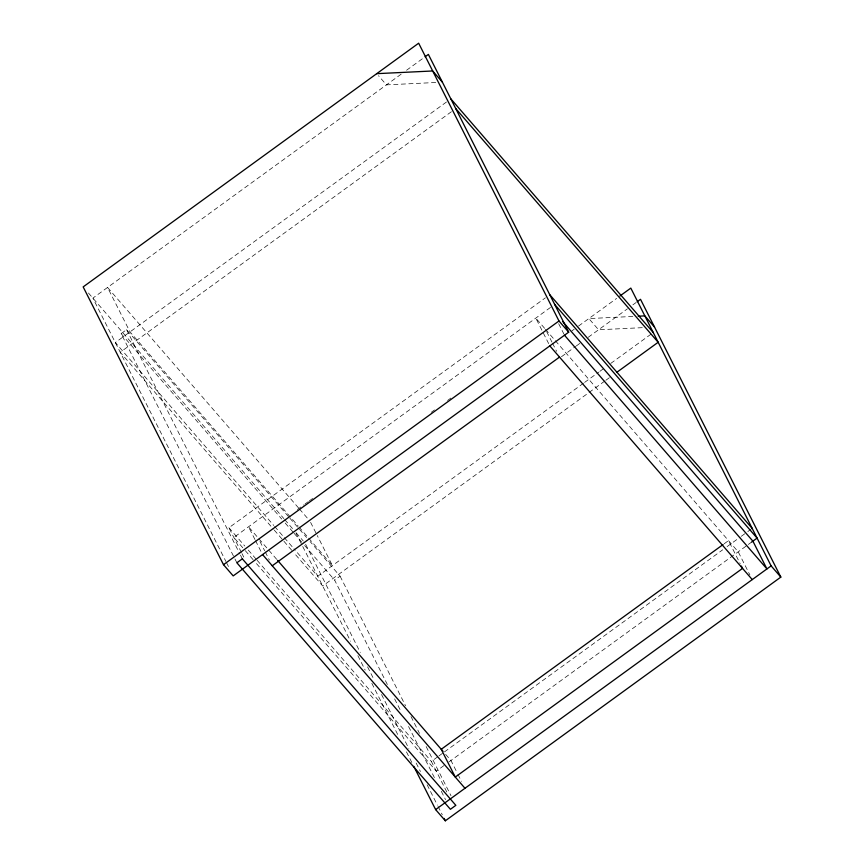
<?xml version="1.0" encoding="UTF-8"?>
<svg xmlns="http://www.w3.org/2000/svg" width="864" height="864" viewBox="0 0 864 864"><rect width="100%" height="100%" fill="white"/><g stroke="black" fill="none" stroke-linecap="round" stroke-linejoin="round"><path stroke-width="0.65" stroke-dasharray="4.32 3.24" d="M401.144 74.185L92.88 298.112L225.904 561.46M406.588 70.232L424.019 57.575M236.876 562.788L121.111 333.623L126.565 329.659L288.911 517.082M446.461 102.017L115.333 342.554L273.758 525.452M451.375 111.737L120.236 352.274L273.38 529.081M241.445 552.496L228.928 527.731L545.378 297.853M550.465 307.454L233.842 537.451L244.404 549.644M297.4 509.544L303.934 504.803M305.014 504.004L308.286 501.638M309.366 500.85L312.638 498.474M431.244 412.322L434.506 409.946M447.563 400.464L450.824 398.088M571.979 330.836L574.16 329.249M578.513 326.084L616.637 298.393M561.47 356.724L575.651 346.421M576.245 346L581.116 342.457M588.222 337.295L627.437 308.804M632.88 304.852L636.152 302.476M583.535 383.195L317.758 576.256L293.998 548.824M584.626 382.396L598.795 372.114M599.875 371.326L604.238 368.161M610.772 363.409L652.169 333.342M604.789 381.046L322.672 585.976L293.63 552.452M605.88 380.257L611.323 376.294M387.364 684.515L334.638 580.122L340.092 576.169L310.09 541.534M724.162 543.78L728.514 540.616L740.2 563.76M446.796 791.986L431.363 761.432L437.908 756.68M438.998 755.881L443.362 752.717M444.452 751.918L722.714 549.796M727.078 546.62L740.178 537.106M741.269 536.317L746.723 532.354M747.814 531.554L751.086 529.178M443.912 765.601L436.277 771.152L254.966 561.838M448.859 762.016L747.652 544.968M748.354 544.45L752.9 541.156M435.737 82.501L386.435 84.866L378.497 75.697M632.837 316.462L588.87 318.568L598.568 329.778L642.546 327.661M544.612 328.309L535.788 318.114L548.651 343.58M545.465 329.292L738.212 551.815L749.909 574.97M298.544 507.946L107.557 287.453L130.01 331.895L298.112 525.971M299.43 508.961L308.221 519.113M298.998 526.986L307.789 537.149M308.675 538.164L332.435 565.596L317.272 535.561M289.796 518.108L298.62 528.293M299.506 529.308L306.558 537.462M88.463 293.015L283.867 518.605M284.742 519.62L292.669 528.768M296.19 532.829L303.253 540.983M121.111 333.623L281.696 519.005M285.228 523.087L293.166 532.246M294.052 533.272L303.761 544.471M304.636 545.486L334.638 580.122M274.633 526.468L283.435 536.63M284.31 537.646L293.112 547.808M274.266 530.096L283.068 540.259M283.943 541.274L292.745 551.437M276.685 559.31L248.519 526.792L254.956 539.525M445.662 754.38L450.954 760.493L457.38 773.226M228.928 527.731L244.771 546.016M248.292 550.087L256.219 559.235M257.094 560.25L431.363 761.432M245.29 550.66L254.092 560.822M558.652 323.665L563.911 334.076M546.664 331.636L551.923 342.058M552.506 343.213L556.6 351.313M457.963 774.382L461.473 781.326M340.092 576.169L405.551 705.748M411.005 716.548L419.483 733.342M426.157 746.539L450.997 795.733M310.597 522.353L316.656 534.362M394.643 698.911L401.306 712.109M408.575 726.505L434.646 778.097M441.31 791.294L445.554 799.697M305.618 544.223L360.288 652.45M367.578 666.878L374.263 680.108M381.553 694.537L408.888 748.645M416.178 763.074L420.433 771.498M427.108 784.728L437.432 805.172M438.048 806.371L442.292 814.784M295.92 533.012L350.59 641.239M357.88 655.668L365.17 670.108M371.844 683.327L397.969 735.037M406.469 751.874L411.934 762.696M259.978 541.469L264.654 550.724M265.248 551.891L269.33 559.991M255.539 540.68L261.965 553.414M242.028 553.662L243.788 557.129M126.565 329.659L239.9 554.029M240.516 555.228L242.33 558.824M226.519 562.669L229.554 568.674"/><path stroke-width="1.3" d="M425.11 56.776L428.371 54.4L568.696 332.186L233.194 575.899L223.495 564.689L83.171 286.902L418.662 43.2L558.986 320.987L568.696 332.186M223.495 564.689L558.986 320.987M619.909 296.017L630.806 288.101L771.12 565.888L780.829 577.098L445.338 820.8L435.629 809.6L413.759 766.303M272.257 565.78L559.526 357.102M637.243 301.687L640.505 299.311L780.829 577.098M616.777 372.341L658.163 342.274L455.738 108.572M723.071 544.568L441.245 749.282L455.274 777.071L742.543 568.393L741.377 566.082M751.637 542.074L757.091 538.11L554.656 304.409M435.629 809.6L771.12 565.888M376.726 73.667L432.702 70.978L442.4 82.188M638.172 316.202L644.836 315.889L654.545 327.089M450.824 98.852L653.249 332.554M549.752 294.689L752.177 528.39M562.788 321.678L752.9 541.156L766.93 568.933L564.494 335.232M549.817 345.892L752.252 579.593M277.571 560.326L443.027 751.345M262.559 554.569L464.983 788.27M444.118 818.392L445.338 820.8M242.33 558.824L236.876 562.788L450.403 809.298L455.846 805.334L242.33 558.824"/></g></svg>
